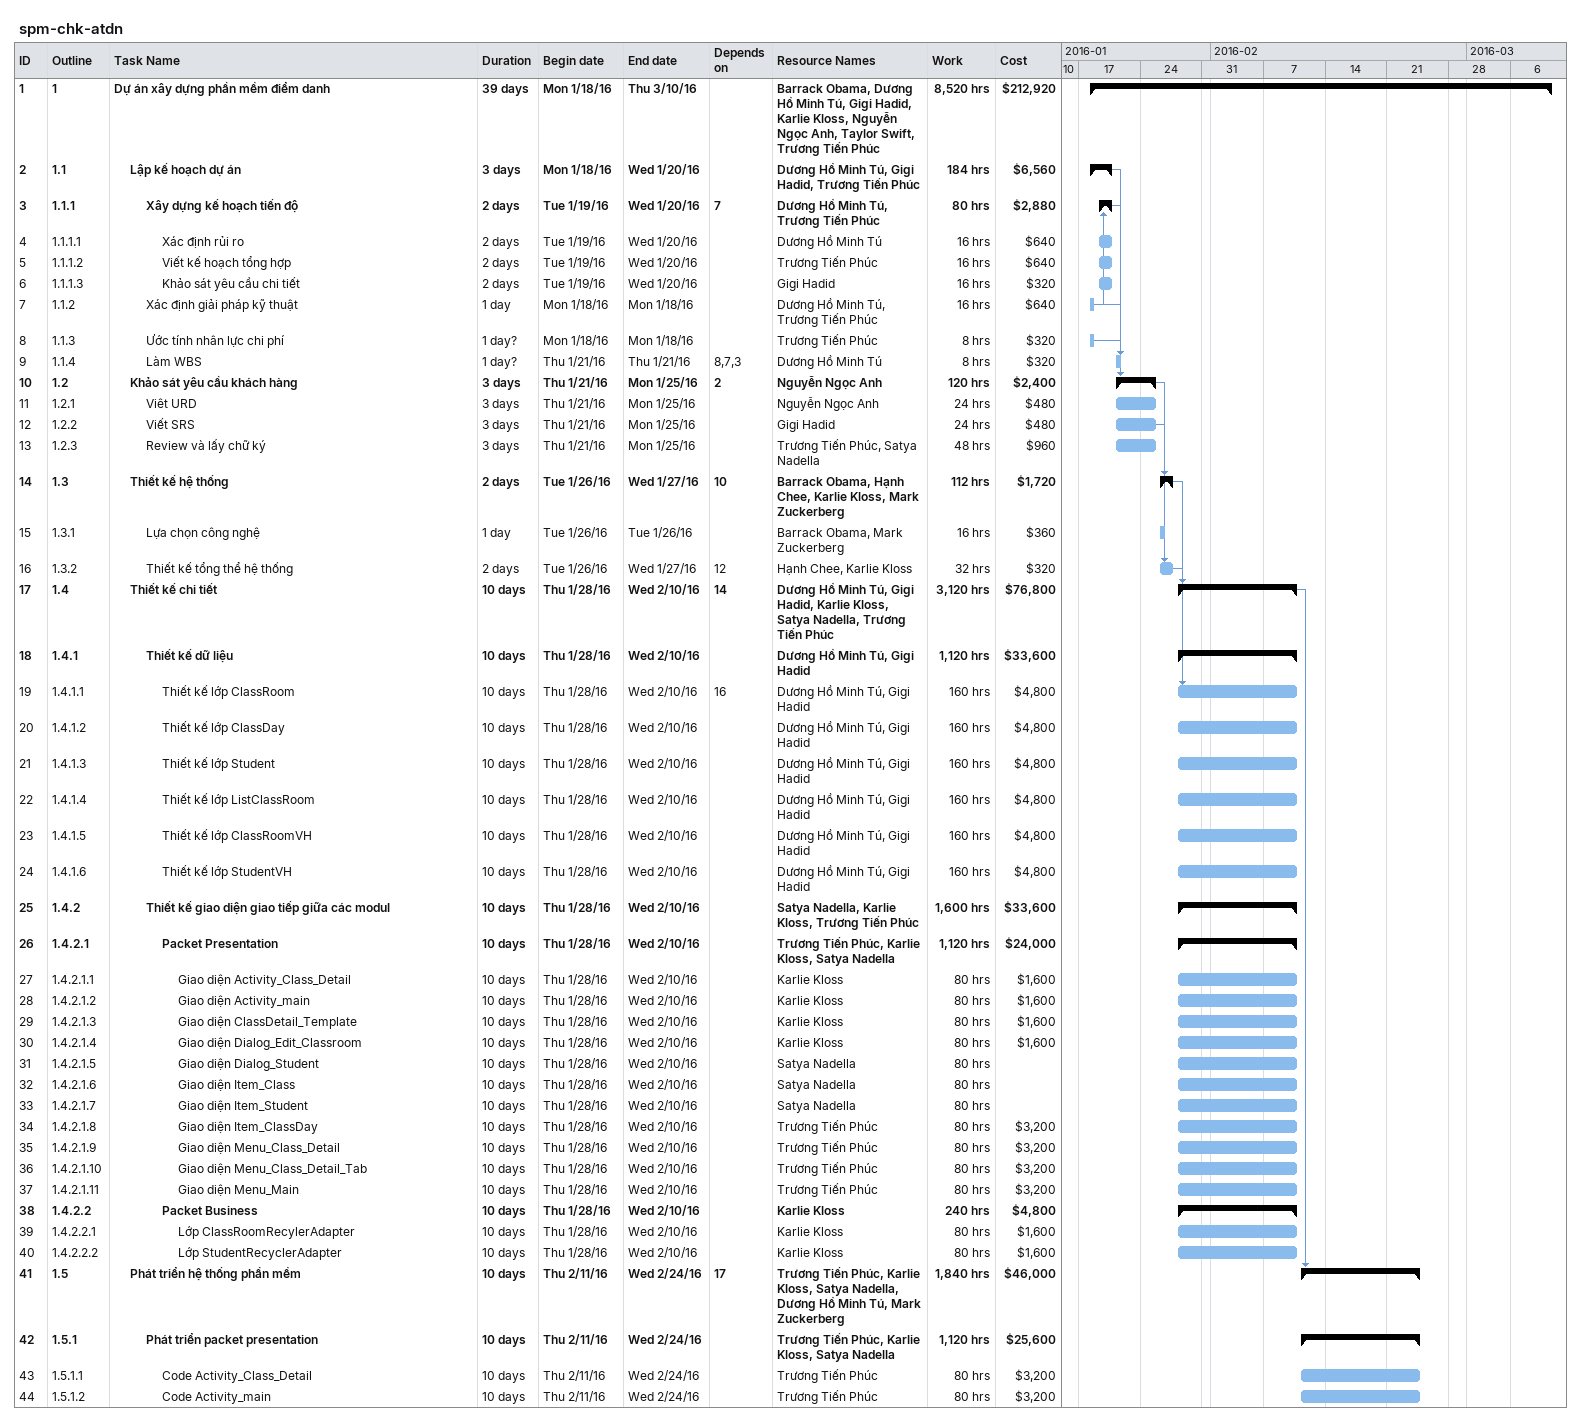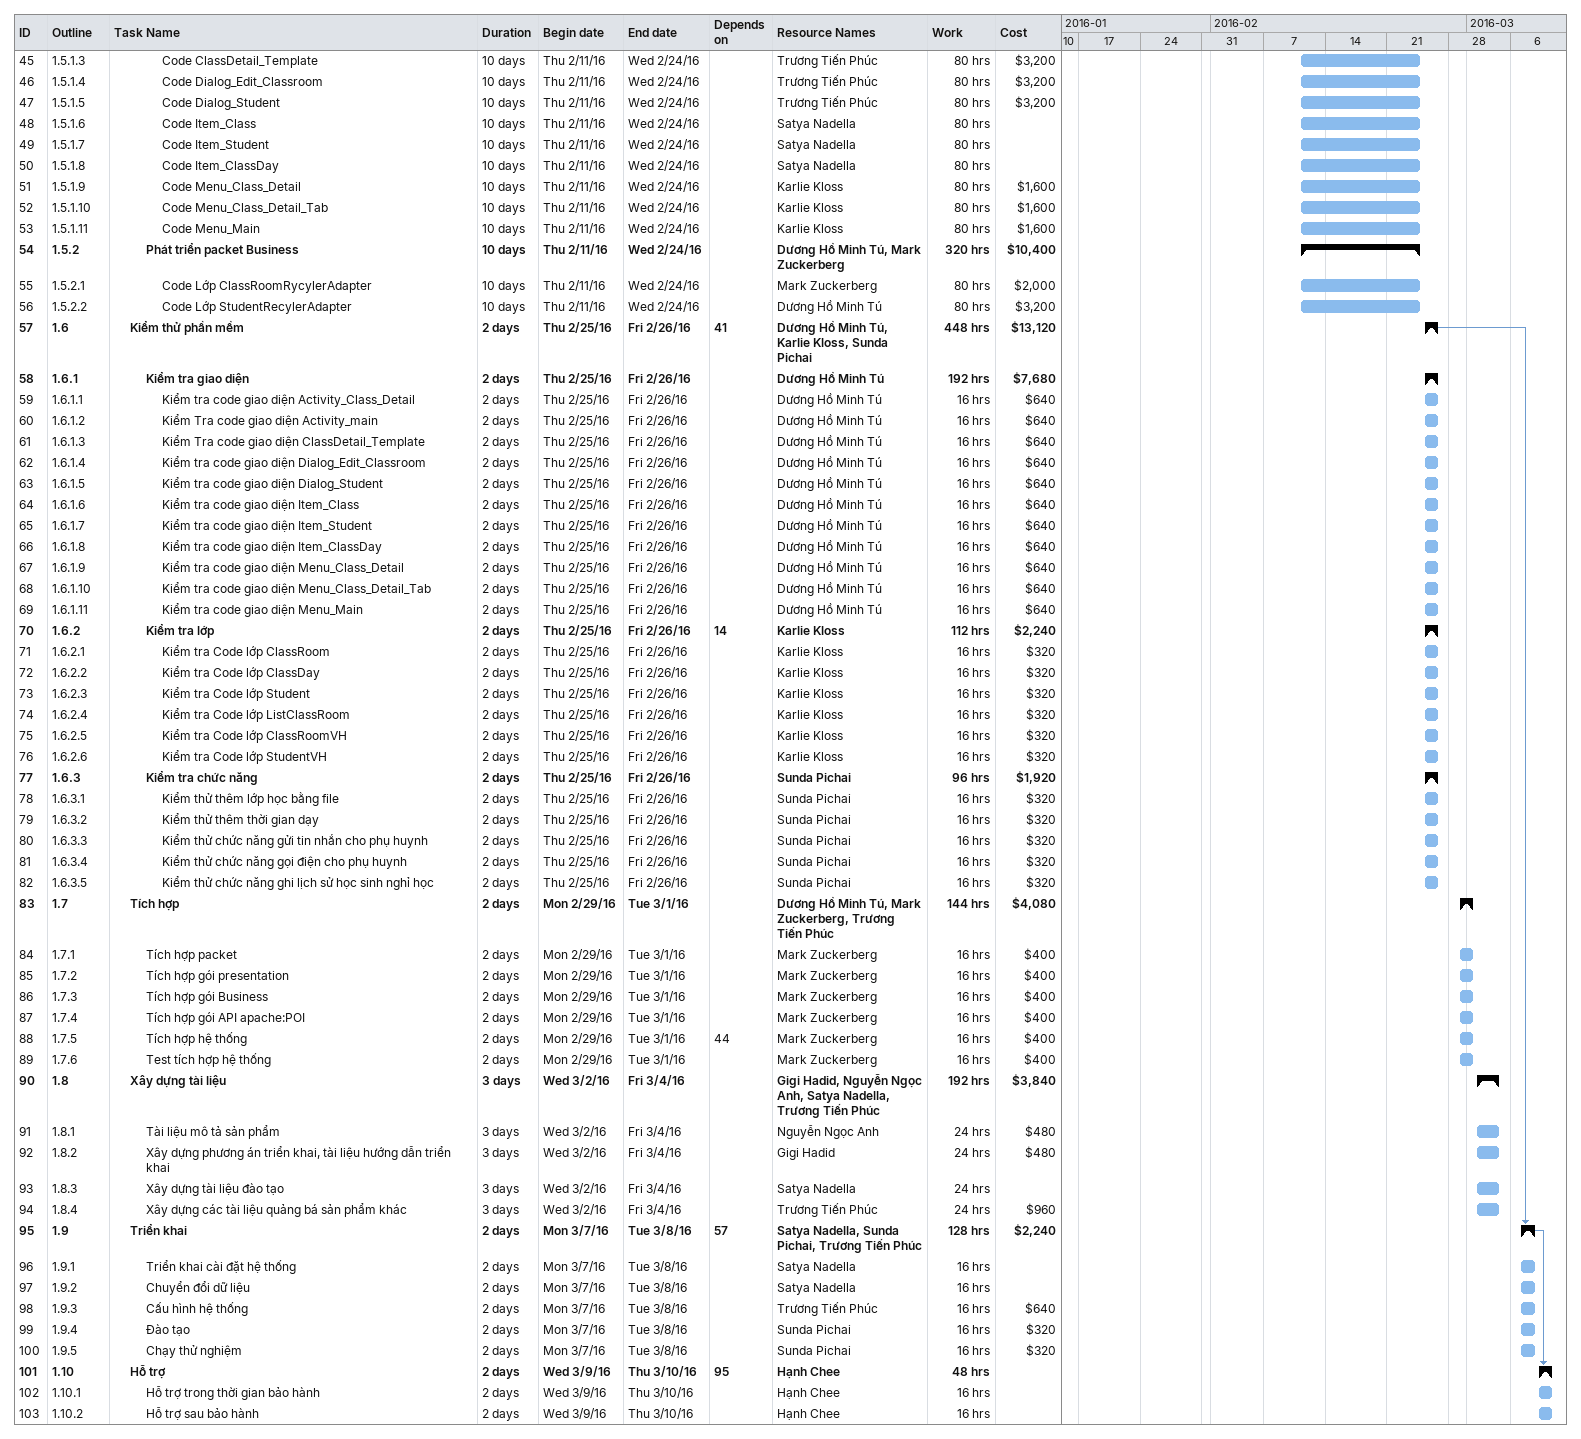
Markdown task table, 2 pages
spm-chk-atdn

| ID | WBS | Task | Duration | Start | Finish | Predecessors | Resources | Work (h) | Cost ($) |
|---|---|---|---|---|---|---|---|---|---|
| 1 | 1 | **Dự án xây dựng phần mềm điểm danh** | 39d | 2016-01-18 | 2016-03-10 |  | Barrack Obama, Dương Hồ Minh Tú, Gigi Hadid, Karlie Kloss, Nguyễn Ngọc Anh, Taylor Swift, Trương Tiến Phúc | 8520 | 212920 |
| 2 | 1.1 | **Lập kế hoạch dự án** | 3d | 2016-01-18 | 2016-01-20 |  | Dương Hồ Minh Tú, Gigi Hadid, Trương Tiến Phúc | 184 | 6560 |
| 3 | 1.1.1 | **Xây dựng kế hoạch tiến độ** | 2d | 2016-01-19 | 2016-01-20 | 7 | Dương Hồ Minh Tú, Trương Tiến Phúc | 80 | 2880 |
| 4 | 1.1.1.1 | Xác định rủi ro | 2d | 2016-01-19 | 2016-01-20 |  | Dương Hồ Minh Tú | 16 | 640 |
| 5 | 1.1.1.2 | Viết kế hoạch tổng hợp | 2d | 2016-01-19 | 2016-01-20 |  | Trương Tiến Phúc | 16 | 640 |
| 6 | 1.1.1.3 | Khảo sát yêu cầu chi tiết | 2d | 2016-01-19 | 2016-01-20 |  | Gigi Hadid | 16 | 320 |
| 7 | 1.1.2 | Xác định giải pháp kỹ thuật | 1d | 2016-01-18 | 2016-01-18 |  | Dương Hồ Minh Tú, Trương Tiến Phúc | 16 | 640 |
| 8 | 1.1.3 | Ước tính nhân lực chi phí | 1d? | 2016-01-18 | 2016-01-18 |  | Trương Tiến Phúc | 8 | 320 |
| 9 | 1.1.4 | Làm WBS | 1d? | 2016-01-21 | 2016-01-21 | 8, 7, 3 | Dương Hồ Minh Tú | 8 | 320 |
| 10 | 1.2 | **Khảo sát yêu cầu khách hàng** | 3d | 2016-01-21 | 2016-01-25 | 2 | Nguyễn Ngọc Anh | 120 | 2400 |
| 11 | 1.2.1 | Viêt URD | 3d | 2016-01-21 | 2016-01-25 |  | Nguyễn Ngọc Anh | 24 | 480 |
| 12 | 1.2.2 | Viết SRS | 3d | 2016-01-21 | 2016-01-25 |  | Gigi Hadid | 24 | 480 |
| 13 | 1.2.3 | Review và lấy chữ ký | 3d | 2016-01-21 | 2016-01-25 |  | Trương Tiến Phúc, Satya Nadella | 48 | 960 |
| 14 | 1.3 | **Thiết kế hệ thống** | 2d | 2016-01-26 | 2016-01-27 | 10 | Barrack Obama, Hạnh Chee, Karlie Kloss, Mark Zuckerberg | 112 | 1720 |
| 15 | 1.3.1 | Lựa chọn công nghệ | 1d | 2016-01-26 | 2016-01-26 |  | Barrack Obama, Mark Zuckerberg | 16 | 360 |
| 16 | 1.3.2 | Thiết kế tổng thể hệ thống | 2d | 2016-01-26 | 2016-01-27 | 12 | Hạnh Chee, Karlie Kloss | 32 | 320 |
| 17 | 1.4 | **Thiết kế chi tiết** | 10d | 2016-01-28 | 2016-02-10 | 14 | Dương Hồ Minh Tú, Gigi Hadid, Karlie Kloss, Satya Nadella, Trương Tiến Phúc | 3120 | 76800 |
| 18 | 1.4.1 | **Thiết kế dữ liệu** | 10d | 2016-01-28 | 2016-02-10 |  | Dương Hồ Minh Tú, Gigi Hadid | 1120 | 33600 |
| 19 | 1.4.1.1 | Thiết kế lớp ClassRoom | 10d | 2016-01-28 | 2016-02-10 | 16 | Dương Hồ Minh Tú, Gigi Hadid | 160 | 4800 |
| 20 | 1.4.1.2 | Thiết kế lớp ClassDay | 10d | 2016-01-28 | 2016-02-10 |  | Dương Hồ Minh Tú, Gigi Hadid | 160 | 4800 |
| 21 | 1.4.1.3 | Thiết kế lớp Student | 10d | 2016-01-28 | 2016-02-10 |  | Dương Hồ Minh Tú, Gigi Hadid | 160 | 4800 |
| 22 | 1.4.1.4 | Thiết kế lớp ListClassRoom | 10d | 2016-01-28 | 2016-02-10 |  | Dương Hồ Minh Tú, Gigi Hadid | 160 | 4800 |
| 23 | 1.4.1.5 | Thiết kế lớp ClassRoomVH | 10d | 2016-01-28 | 2016-02-10 |  | Dương Hồ Minh Tú, Gigi Hadid | 160 | 4800 |
| 24 | 1.4.1.6 | Thiết kế lớp StudentVH | 10d | 2016-01-28 | 2016-02-10 |  | Dương Hồ Minh Tú, Gigi Hadid | 160 | 4800 |
| 25 | 1.4.2 | **Thiết kế giao diện giao tiếp giữa các modul** | 10d | 2016-01-28 | 2016-02-10 |  | Satya Nadella, Karlie Kloss, Trương Tiến Phúc | 1600 | 33600 |
| 26 | 1.4.2.1 | **Packet Presentation** | 10d | 2016-01-28 | 2016-02-10 |  | Trương Tiến Phúc, Karlie Kloss, Satya Nadella | 1120 | 24000 |
| 27 | 1.4.2.1.1 | Giao diện Activity_Class_Detail | 10d | 2016-01-28 | 2016-02-10 |  | Karlie Kloss | 80 | 1600 |
| 28 | 1.4.2.1.2 | Giao diện Activity_main | 10d | 2016-01-28 | 2016-02-10 |  | Karlie Kloss | 80 | 1600 |
| 29 | 1.4.2.1.3 | Giao diện ClassDetail_Template | 10d | 2016-01-28 | 2016-02-10 |  | Karlie Kloss | 80 | 1600 |
| 30 | 1.4.2.1.4 | Giao diện Dialog_Edit_Classroom | 10d | 2016-01-28 | 2016-02-10 |  | Karlie Kloss | 80 | 1600 |
| 31 | 1.4.2.1.5 | Giao diện Dialog_Student | 10d | 2016-01-28 | 2016-02-10 |  | Satya Nadella | 80 |  |
| 32 | 1.4.2.1.6 | Giao diện Item_Class | 10d | 2016-01-28 | 2016-02-10 |  | Satya Nadella | 80 |  |
| 33 | 1.4.2.1.7 | Giao diện Item_Student | 10d | 2016-01-28 | 2016-02-10 |  | Satya Nadella | 80 |  |
| 34 | 1.4.2.1.8 | Giao diện Item_ClassDay | 10d | 2016-01-28 | 2016-02-10 |  | Trương Tiến Phúc | 80 | 3200 |
| 35 | 1.4.2.1.9 | Giao diện Menu_Class_Detail | 10d | 2016-01-28 | 2016-02-10 |  | Trương Tiến Phúc | 80 | 3200 |
| 36 | 1.4.2.1.10 | Giao diện Menu_Class_Detail_Tab | 10d | 2016-01-28 | 2016-02-10 |  | Trương Tiến Phúc | 80 | 3200 |
| 37 | 1.4.2.1.11 | Giao diện Menu_Main | 10d | 2016-01-28 | 2016-02-10 |  | Trương Tiến Phúc | 80 | 3200 |
| 38 | 1.4.2.2 | **Packet Business** | 10d | 2016-01-28 | 2016-02-10 |  | Karlie Kloss | 240 | 4800 |
| 39 | 1.4.2.2.1 | Lớp ClassRoomRecylerAdapter | 10d | 2016-01-28 | 2016-02-10 |  | Karlie Kloss | 80 | 1600 |
| 40 | 1.4.2.2.2 | Lớp StudentRecyclerAdapter | 10d | 2016-01-28 | 2016-02-10 |  | Karlie Kloss | 80 | 1600 |
| 41 | 1.5 | **Phát triển hệ thống phần mềm** | 10d | 2016-02-11 | 2016-02-24 | 17 | Trương Tiến Phúc, Karlie Kloss, Satya Nadella, Dương Hồ Minh Tú, Mark Zuckerberg | 1840 | 46000 |
| 42 | 1.5.1 | **Phát triển packet presentation** | 10d | 2016-02-11 | 2016-02-24 |  | Trương Tiến Phúc, Karlie Kloss, Satya Nadella | 1120 | 25600 |
| 43 | 1.5.1.1 | Code Activity_Class_Detail | 10d | 2016-02-11 | 2016-02-24 |  | Trương Tiến Phúc | 80 | 3200 |
| 44 | 1.5.1.2 | Code Activity_main | 10d | 2016-02-11 | 2016-02-24 |  | Trương Tiến Phúc | 80 | 3200 |
| 45 | 1.5.1.3 | Code ClassDetail_Template | 10d | 2016-02-11 | 2016-02-24 |  | Trương Tiến Phúc | 80 | 3200 |
| 46 | 1.5.1.4 | Code Dialog_Edit_Classroom | 10d | 2016-02-11 | 2016-02-24 |  | Trương Tiến Phúc | 80 | 3200 |
| 47 | 1.5.1.5 | Code Dialog_Student | 10d | 2016-02-11 | 2016-02-24 |  | Trương Tiến Phúc | 80 | 3200 |
| 48 | 1.5.1.6 | Code Item_Class | 10d | 2016-02-11 | 2016-02-24 |  | Satya Nadella | 80 |  |
| 49 | 1.5.1.7 | Code Item_Student | 10d | 2016-02-11 | 2016-02-24 |  | Satya Nadella | 80 |  |
| 50 | 1.5.1.8 | Code Item_ClassDay | 10d | 2016-02-11 | 2016-02-24 |  | Satya Nadella | 80 |  |
| 51 | 1.5.1.9 | Code Menu_Class_Detail | 10d | 2016-02-11 | 2016-02-24 |  | Karlie Kloss | 80 | 1600 |
| 52 | 1.5.1.10 | Code Menu_Class_Detail_Tab | 10d | 2016-02-11 | 2016-02-24 |  | Karlie Kloss | 80 | 1600 |
| 53 | 1.5.1.11 | Code Menu_Main | 10d | 2016-02-11 | 2016-02-24 |  | Karlie Kloss | 80 | 1600 |
| 54 | 1.5.2 | **Phát triển packet Business** | 10d | 2016-02-11 | 2016-02-24 |  | Dương Hồ Minh Tú, Mark Zuckerberg | 320 | 10400 |
| 55 | 1.5.2.1 | Code Lớp ClassRoomRycylerAdapter | 10d | 2016-02-11 | 2016-02-24 |  | Mark Zuckerberg | 80 | 2000 |
| 56 | 1.5.2.2 | Code Lớp StudentRecylerAdapter | 10d | 2016-02-11 | 2016-02-24 |  | Dương Hồ Minh Tú | 80 | 3200 |
| 57 | 1.6 | **Kiểm thử phần mềm** | 2d | 2016-02-25 | 2016-02-26 | 41 | Dương Hồ Minh Tú, Karlie Kloss, Sunda Pichai | 448 | 13120 |
| 58 | 1.6.1 | **Kiểm tra giao diện** | 2d | 2016-02-25 | 2016-02-26 |  | Dương Hồ Minh Tú | 192 | 7680 |
| 59 | 1.6.1.1 | Kiểm tra code giao diện Activity_Class_Detail | 2d | 2016-02-25 | 2016-02-26 |  | Dương Hồ Minh Tú | 16 | 640 |
| 60 | 1.6.1.2 | Kiểm Tra code giao diện Activity_main | 2d | 2016-02-25 | 2016-02-26 |  | Dương Hồ Minh Tú | 16 | 640 |
| 61 | 1.6.1.3 | Kiểm Tra code giao diện ClassDetail_Template | 2d | 2016-02-25 | 2016-02-26 |  | Dương Hồ Minh Tú | 16 | 640 |
| 62 | 1.6.1.4 | Kiểm tra code giao diện Dialog_Edit_Classroom | 2d | 2016-02-25 | 2016-02-26 |  | Dương Hồ Minh Tú | 16 | 640 |
| 63 | 1.6.1.5 | Kiểm tra code giao diện Dialog_Student | 2d | 2016-02-25 | 2016-02-26 |  | Dương Hồ Minh Tú | 16 | 640 |
| 64 | 1.6.1.6 | Kiểm tra code giao diện Item_Class | 2d | 2016-02-25 | 2016-02-26 |  | Dương Hồ Minh Tú | 16 | 640 |
| 65 | 1.6.1.7 | Kiểm tra code giao diện Item_Student | 2d | 2016-02-25 | 2016-02-26 |  | Dương Hồ Minh Tú | 16 | 640 |
| 66 | 1.6.1.8 | Kiểm tra code giao diện Item_ClassDay | 2d | 2016-02-25 | 2016-02-26 |  | Dương Hồ Minh Tú | 16 | 640 |
| 67 | 1.6.1.9 | Kiểm tra code giao diện Menu_Class_Detail | 2d | 2016-02-25 | 2016-02-26 |  | Dương Hồ Minh Tú | 16 | 640 |
| 68 | 1.6.1.10 | Kiểm tra code giao diện Menu_Class_Detail_Tab | 2d | 2016-02-25 | 2016-02-26 |  | Dương Hồ Minh Tú | 16 | 640 |
| 69 | 1.6.1.11 | Kiểm tra code giao diện Menu_Main | 2d | 2016-02-25 | 2016-02-26 |  | Dương Hồ Minh Tú | 16 | 640 |
| 70 | 1.6.2 | **Kiểm tra lớp** | 2d | 2016-02-25 | 2016-02-26 | 14 | Karlie Kloss | 112 | 2240 |
| 71 | 1.6.2.1 | Kiểm tra Code lớp ClassRoom | 2d | 2016-02-25 | 2016-02-26 |  | Karlie Kloss | 16 | 320 |
| 72 | 1.6.2.2 | Kiểm tra Code lớp ClassDay | 2d | 2016-02-25 | 2016-02-26 |  | Karlie Kloss | 16 | 320 |
| 73 | 1.6.2.3 | Kiểm tra Code lớp Student | 2d | 2016-02-25 | 2016-02-26 |  | Karlie Kloss | 16 | 320 |
| 74 | 1.6.2.4 | Kiểm tra Code lớp ListClassRoom | 2d | 2016-02-25 | 2016-02-26 |  | Karlie Kloss | 16 | 320 |
| 75 | 1.6.2.5 | Kiểm tra Code lớp ClassRoomVH | 2d | 2016-02-25 | 2016-02-26 |  | Karlie Kloss | 16 | 320 |
| 76 | 1.6.2.6 | Kiểm tra Code lớp StudentVH | 2d | 2016-02-25 | 2016-02-26 |  | Karlie Kloss | 16 | 320 |
| 77 | 1.6.3 | **Kiểm tra chức năng** | 2d | 2016-02-25 | 2016-02-26 |  | Sunda Pichai | 96 | 1920 |
| 78 | 1.6.3.1 | Kiểm thử thêm lớp học bằng file | 2d | 2016-02-25 | 2016-02-26 |  | Sunda Pichai | 16 | 320 |
| 79 | 1.6.3.2 | Kiểm thử thêm thời gian dạy | 2d | 2016-02-25 | 2016-02-26 |  | Sunda Pichai | 16 | 320 |
| 80 | 1.6.3.3 | Kiểm thử chức năng gửi tin nhắn cho phụ huynh | 2d | 2016-02-25 | 2016-02-26 |  | Sunda Pichai | 16 | 320 |
| 81 | 1.6.3.4 | Kiểm thử chức năng gọi điện cho phụ huynh | 2d | 2016-02-25 | 2016-02-26 |  | Sunda Pichai | 16 | 320 |
| 82 | 1.6.3.5 | Kiểm thử chức năng ghi lịch sử học sinh nghỉ học | 2d | 2016-02-25 | 2016-02-26 |  | Sunda Pichai | 16 | 320 |
| 83 | 1.7 | **Tích hợp** | 2d | 2016-02-29 | 2016-03-01 |  | Dương Hồ Minh Tú, Mark Zuckerberg, Trương Tiến Phúc | 144 | 4080 |
| 84 | 1.7.1 | Tích hợp packet | 2d | 2016-02-29 | 2016-03-01 |  | Mark Zuckerberg | 16 | 400 |
| 85 | 1.7.2 | Tích hợp gói presentation | 2d | 2016-02-29 | 2016-03-01 |  | Mark Zuckerberg | 16 | 400 |
| 86 | 1.7.3 | Tích hợp gói Business | 2d | 2016-02-29 | 2016-03-01 |  | Mark Zuckerberg | 16 | 400 |
| 87 | 1.7.4 | Tích hợp gói API apache:POI | 2d | 2016-02-29 | 2016-03-01 |  | Mark Zuckerberg | 16 | 400 |
| 88 | 1.7.5 | Tích hợp hệ thống | 2d | 2016-02-29 | 2016-03-01 | 44 | Mark Zuckerberg | 16 | 400 |
| 89 | 1.7.6 | Test tích hợp hệ thống | 2d | 2016-02-29 | 2016-03-01 |  | Mark Zuckerberg | 16 | 400 |
| 90 | 1.8 | **Xây dựng tài liệu** | 3d | 2016-03-02 | 2016-03-04 |  | Gigi Hadid, Nguyễn Ngọc Anh, Satya Nadella, Trương Tiến Phúc | 192 | 3840 |
| 91 | 1.8.1 | Tài liệu mô tả sản phẩm | 3d | 2016-03-02 | 2016-03-04 |  | Nguyễn Ngọc Anh | 24 | 480 |
| 92 | 1.8.2 | Xây dựng phương án triển khai, tài liệu hướng dẫn triển khai | 3d | 2016-03-02 | 2016-03-04 |  | Gigi Hadid | 24 | 480 |
| 93 | 1.8.3 | Xây dựng tài liệu đào tạo | 3d | 2016-03-02 | 2016-03-04 |  | Satya Nadella | 24 |  |
| 94 | 1.8.4 | Xây dựng các tài liệu quảng bá sản phẩm khác | 3d | 2016-03-02 | 2016-03-04 |  | Trương Tiến Phúc | 24 | 960 |
| 95 | 1.9 | **Triển khai** | 2d | 2016-03-07 | 2016-03-08 | 57 | Satya Nadella, Sunda Pichai, Trương Tiến Phúc | 128 | 2240 |
| 96 | 1.9.1 | Triển khai cài đặt hệ thống | 2d | 2016-03-07 | 2016-03-08 |  | Satya Nadella | 16 |  |
| 97 | 1.9.2 | Chuyển đổi dữ liệu | 2d | 2016-03-07 | 2016-03-08 |  | Satya Nadella | 16 |  |
| 98 | 1.9.3 | Cấu hình hệ thống | 2d | 2016-03-07 | 2016-03-08 |  | Trương Tiến Phúc | 16 | 640 |
| 99 | 1.9.4 | Đào tạo | 2d | 2016-03-07 | 2016-03-08 |  | Sunda Pichai | 16 | 320 |
| 100 | 1.9.5 | Chạy thử nghiệm | 2d | 2016-03-07 | 2016-03-08 |  | Sunda Pichai | 16 | 320 |
| 101 | 1.10 | **Hỗ trợ** | 2d | 2016-03-09 | 2016-03-10 | 95 | Hạnh Chee | 48 |  |
| 102 | 1.10.1 | Hỗ trợ trong thời gian bảo hành | 2d | 2016-03-09 | 2016-03-10 |  | Hạnh Chee | 16 |  |
| 103 | 1.10.2 | Hỗ trợ sau bảo hành | 2d | 2016-03-09 | 2016-03-10 |  | Hạnh Chee | 16 |  |
